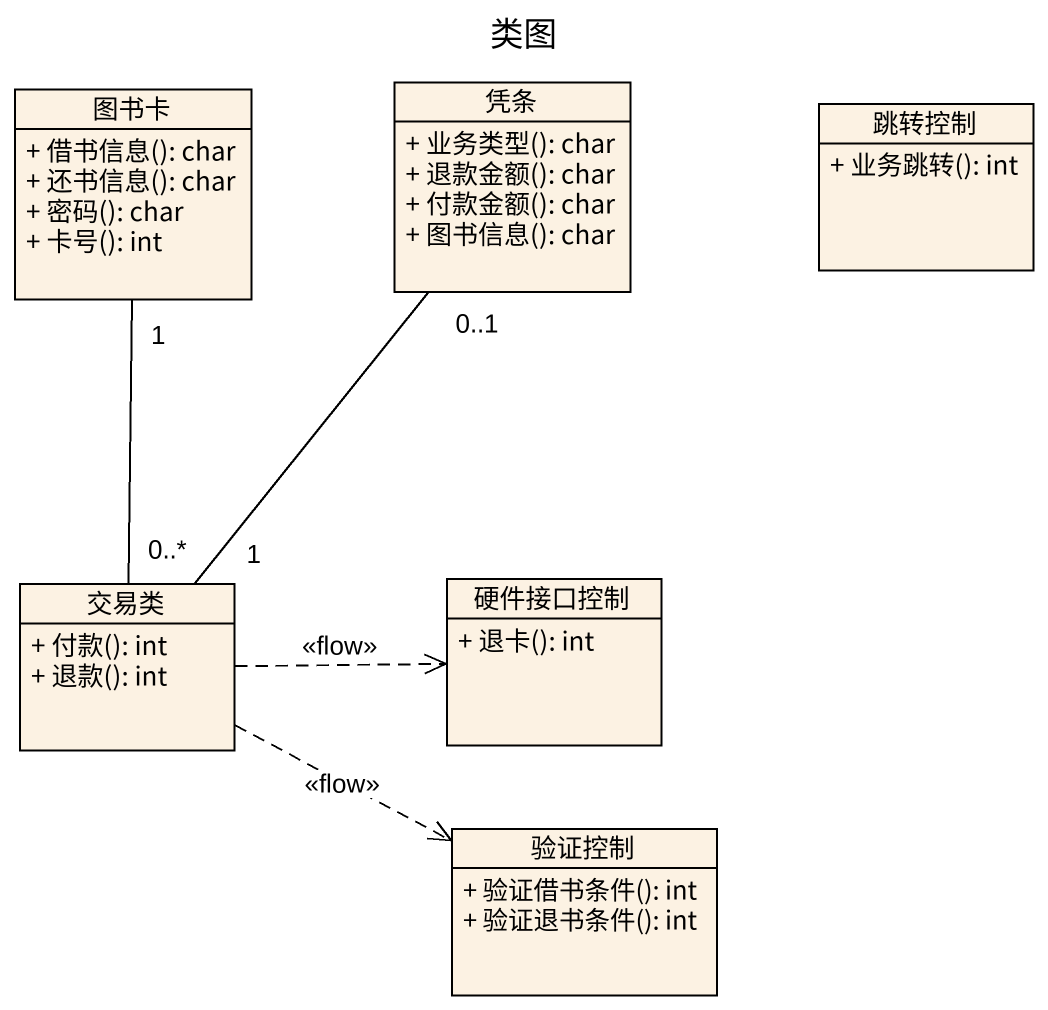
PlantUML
@startuml
title 类图
hide circle
hide empty members
skinparam classAttributeIconSize 0
class 图书卡 {
  + 借书信息(): char
  + 还书信息(): char
  + 密码(): char
  + 卡号(): int
}
class 凭条 {
  + 业务类型(): char
  + 退款金额(): char
  + 付款金额(): char
  + 图书信息(): char
}
class 跳转控制 {
  + 业务跳转(): int
}
class 交易类 {
  + 付款(): int
  + 退款(): int
}
class 硬件接口控制 {
  + 退卡(): int
}
class 验证控制 {
  + 验证借书条件(): int
  + 验证退书条件(): int
}
图书卡 "1" -- "0..*" 交易类
凭条 "0..1" -- "1" 交易类
交易类 .right.> 硬件接口控制 : <<flow>>
交易类 .right.> 验证控制 : <<flow>>
@enduml
